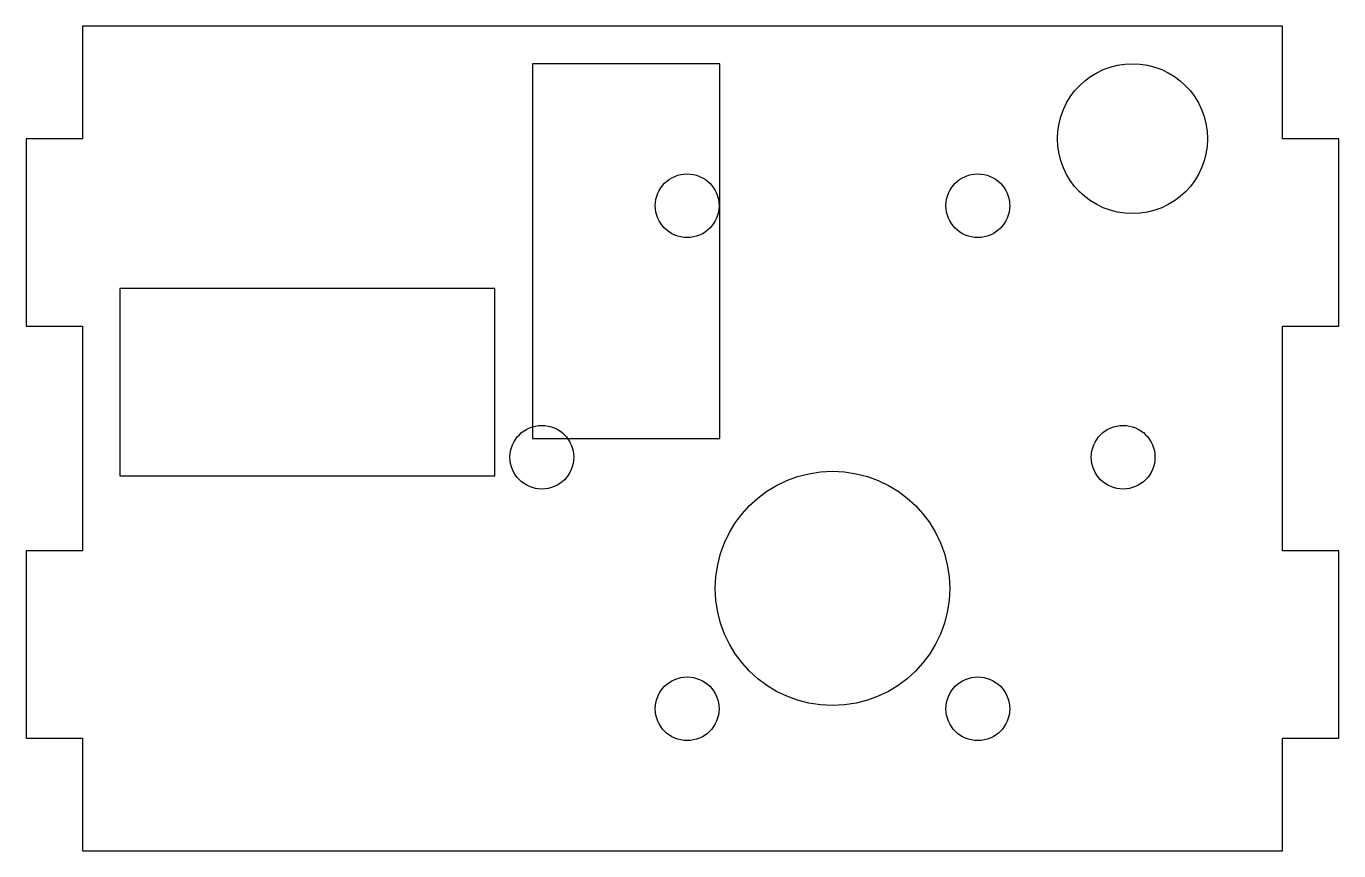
# Model space of a CAD drawing. Header units: millimetres. Extents: x 0 to 70, y 0 to 44.
import ezdxf

# ---------------------------------------------------------------- set-up
doc = ezdxf.new("R2010")
doc.units = ezdxf.units.MM
doc.layers.add('CUT', color=1, linetype='CONTINUOUS')
doc.layers.add('ENGRAVE', color=5, linetype='CONTINUOUS')

msp = doc.modelspace()

# ---------------------------------------------------------------- linework, layer by layer
at = {"layer": 'CUT', "color": 1}
msp.add_lwpolyline([(0, 6), (3, 6), (3, 0), (67, 0), (67, 6), (70, 6), (70, 16), (67, 16), (67, 28), (70, 28), (70, 38), (67, 38), (67, 44), (3, 44), (3, 38), (0, 38), (0, 28), (3, 28), (3, 16), (0, 16)], close=True, dxfattribs=at)
for centre, radius in [((59, 38), 4), ((35.25, 34.4234), 1.7), ((50.75, 34.4234), 1.7), ((27.5, 21), 1.7), ((58.5, 21), 1.7), ((43, 14), 6.25), ((35.25, 7.5766), 1.7), ((50.75, 7.5766), 1.7)]:
    msp.add_circle(centre, radius, dxfattribs=at)
at = {"layer": 'ENGRAVE', "color": 5}
for points in [[(27, 22), (37, 22), (37, 42), (27, 42)], [(5, 20), (25, 20), (25, 30), (5, 30)]]:
    msp.add_lwpolyline(points, close=True, dxfattribs=at)

doc.saveas('drawing.dxf')
